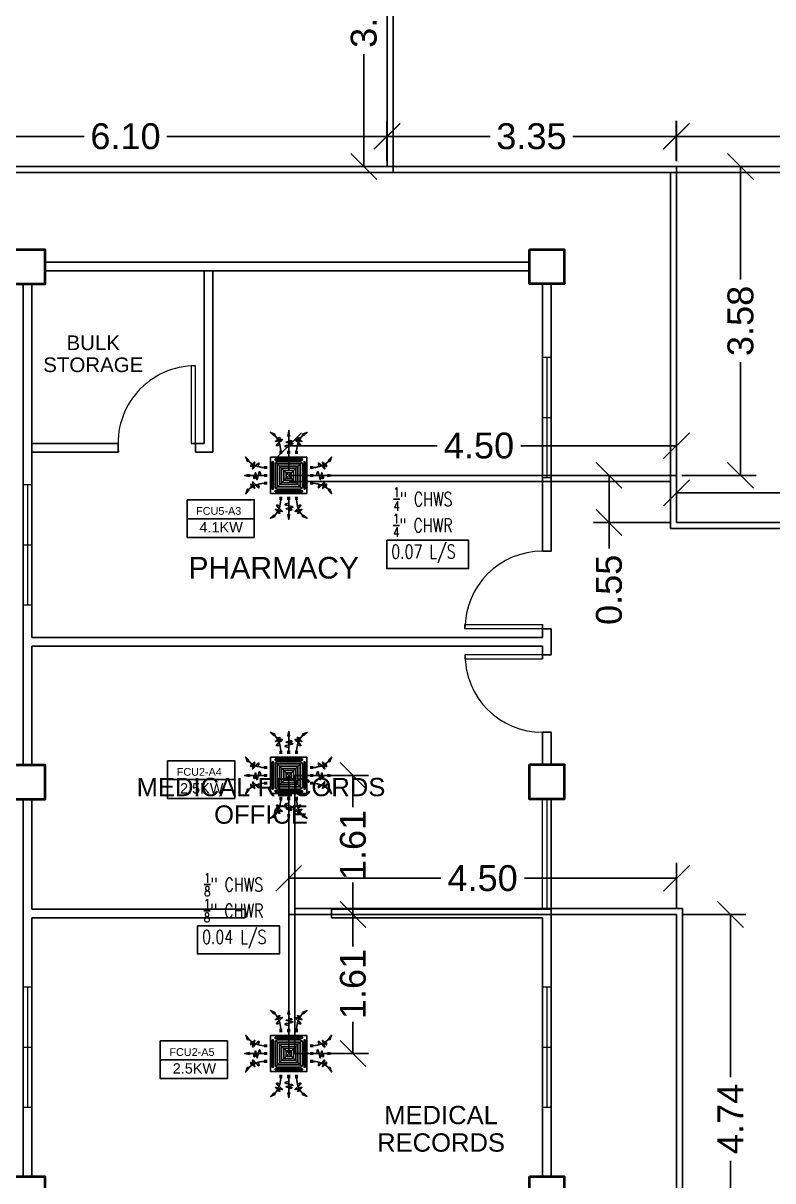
# Model space of a CAD drawing. Header units: millimetres. Extents: x 5 to 598, y 3 to 339.
# Drawn here: x 145.89 to 154.58, y 198.41 to 211.83 of the extents above; entities that cross this region are included whole.
import ezdxf

# ---------------------------------------------------------------- set-up
doc = ezdxf.new("R2010")
doc.units = ezdxf.units.MM
doc.header["$MEASUREMENT"] = 0
for name, color, linetype in [('AIR', 7, 'Continuous'), ('fcu line', 7, 'Continuous'), ('fcu return', 7, 'Continuous'), ('label', 7, 'Continuous'), ('Legends', 7, 'Continuous'), ('pipe dimension', 7, 'Continuous'), ('pipe label', 7, 'Continuous')]:
    doc.layers.add(name, color=color, linetype=linetype)
doc.styles.add('Arch-Dim', font='simplex.shx', dxfattribs={"width": 0.75})
doc.styles.get("Standard").update_dxf_attribs({"font": 'arial.ttf'})
doc.styles.add('SWISSLT175', font='swissl.ttf', dxfattribs={"height": 0.175})
doc.dimstyles.new('Copy of dimension', dxfattribs={"dimtxt": 0.3, "dimasz": 0.3, "dimexe": 0.18, "dimexo": 0.0625, "dimgap": 0.09, "dimtad": 0, "dimzin": 0, "dimdsep": 46, "dimtxsty": 'Standard', "dimblk": 'OBLIQUE', "dimcen": 0.09, "dimclrd": 256, "dimclre": 256, "dimclrt": 256, "dimadec": 0, "dimazin": 0, "dimtfac": 1, "dimtofl": 0, "dimtmove": 0, "dimatfit": 3, "dimldrblk": 'OBLIQUE', "dimfxl": 1, "dimtolj": 1, "dimtzin": 0, "dimarcsym": 0})

# ---------------------------------------------------------------- blocks, each defined once
blk = doc.blocks.new('FCU-13000P (CASSETTE SPLIT)')
at = {"layer": 'AIR', "ltscale": 3}
for p, q in [((0, 0.523), (0, 1)), ((-0.193, 0.558), (-0.193, 0.487)), ((-0.162, 0.558), (-0.162, 0.487)), ((-0.016, 0.558), (-0.016, 0.487)), ((0.016, 0.558), (0.016, 0.487)), ((0.162, 0.558), (0.162, 0.487)), ((0.193, 0.558), (0.193, 0.487)), ((-0.523, 0), (-1, 0)), ((-0.558, 0.193), (-0.487, 0.193)), ((-0.558, 0.162), (-0.487, 0.162)), ((-0.558, 0.016), (-0.487, 0.016)), ((0.558, 0.193), (0.487, 0.193)), ((0.558, 0.162), (0.487, 0.162)), ((0.558, 0.016), (0.487, 0.016)), ((0.523, 0), (1, 0)), ((-0.558, -0.016), (-0.487, -0.016)), ((-0.558, -0.162), (-0.487, -0.162)), ((-0.558, -0.193), (-0.487, -0.193)), ((0.558, -0.016), (0.487, -0.016)), ((0.558, -0.162), (0.487, -0.162)), ((0.558, -0.193), (0.487, -0.193)), ((-0.193, -0.558), (-0.193, -0.487)), ((-0.162, -0.558), (-0.162, -0.487)), ((-0.016, -0.558), (-0.016, -0.487)), ((0, -0.523), (0, -1)), ((0.016, -0.558), (0.016, -0.487)), ((0.162, -0.558), (0.162, -0.487)), ((0.193, -0.558), (0.193, -0.487))]:
    blk.add_line(p, q, dxfattribs=at)
at = {"layer": 'AIR'}
for p, q in [((0.295, -0.295), (-0.295, 0.295)), ((0.295, 0.295), (-0.295, -0.295))]:
    blk.add_line(p, q, dxfattribs=at)
at = {"layer": 'AIR', "ltscale": 3}
for points in [[(-0.335, 0.895), (-0.311, 0.932), (-0.416, 0.973)], [(-0.022, 0.89), (0.022, 0.89), (0, 1)], [(0.335, 0.895), (0.311, 0.932), (0.416, 0.973)], [(-0.895, 0.335), (-0.932, 0.311), (-0.973, 0.416)], [(0.895, 0.335), (0.932, 0.311), (0.973, 0.416)], [(-0.89, 0.022), (-0.89, -0.022), (-1, 0)], [(0.89, 0.022), (0.89, -0.022), (1, 0)], [(-0.895, -0.335), (-0.932, -0.311), (-0.973, -0.416)], [(0.895, -0.335), (0.932, -0.311), (0.973, -0.416)], [(-0.335, -0.895), (-0.311, -0.932), (-0.416, -0.973)], [(-0.022, -0.89), (0.022, -0.89), (0, -1)], [(0.335, -0.895), (0.311, -0.932), (0.416, -0.973)]]:
    blk.add_lwpolyline(points, close=True, dxfattribs=at)
at = {"layer": 'AIR'}
for points in [[(-0.323, 0.914, -0.171809), (-0.178, 0.558), (-0.178, 0.522)], [(0.323, 0.914, 0.171809), (0.178, 0.558), (0.178, 0.522)], [(-0.914, 0.323, 0.171809), (-0.558, 0.178), (-0.522, 0.178)], [(0.914, 0.323, -0.171809), (0.558, 0.178), (0.522, 0.178)], [(-0.914, -0.323, -0.171809), (-0.558, -0.178), (-0.522, -0.178)], [(0.914, -0.323, 0.171809), (0.558, -0.178), (0.522, -0.178)], [(-0.323, -0.914, 0.171809), (-0.178, -0.558), (-0.178, -0.522)], [(0.323, -0.914, -0.171809), (0.178, -0.558), (0.178, -0.522)]]:
    blk.add_lwpolyline(points, format="xyb", dxfattribs=at)
for points in [[(-0.41, -0.41), (0.41, -0.41), (0.41, 0.41), (-0.41, 0.41)], [(-0.373, 0.31), (-0.348, 0.31), (-0.348, -0.31), (-0.373, -0.31)], [(-0.31, 0.372), (0.31, 0.372), (0.31, 0.348), (-0.31, 0.348)], [(0.372, 0.31), (0.348, 0.31), (0.348, -0.31), (0.372, -0.31)], [(-0.26, -0.26), (0.26, -0.26), (0.26, 0.26), (-0.26, 0.26)], [(-0.21, -0.21), (0.21, -0.21), (0.21, 0.21), (-0.21, 0.21)], [(-0.16, -0.16), (0.16, -0.16), (0.16, 0.16), (-0.16, 0.16)], [(-0.11, -0.11), (0.11, -0.11), (0.11, 0.11), (-0.11, 0.11)], [(-0.06, -0.06), (0.06, -0.06), (0.06, 0.06), (-0.06, 0.06)], [(-0.31, -0.373), (0.31, -0.373), (0.31, -0.348), (-0.31, -0.348)]]:
    blk.add_lwpolyline(points, close=True, dxfattribs=at)
blk.add_lwpolyline([(-0.26, -0.31), (0.26, -0.31, 0.414214), (0.31, -0.26), (0.31, 0.26, 0.414214), (0.26, 0.31), (-0.26, 0.31, 0.414214), (-0.31, 0.26), (-0.31, -0.26, 0.414214)], format="xyb", close=True, dxfattribs=at)
at = {"layer": 'AIR', "ltscale": 3}
for points in [[(-0.268, 0.84), (-0.231, 0.852), (-0.134, 0.882), (-0.422, 0.704), (0.005, 0.903), (-0.358, 0.645), (-0.239, 0.678), (-0.199, 0.69)], [(0.268, 0.84), (0.231, 0.852), (0.134, 0.882), (0.422, 0.704), (-0.005, 0.903), (0.358, 0.645), (0.239, 0.678), (0.199, 0.69)], [(-0.84, 0.268), (-0.852, 0.231), (-0.882, 0.134), (-0.704, 0.422), (-0.903, -0.005), (-0.645, 0.358), (-0.678, 0.239), (-0.69, 0.199)], [(0.84, 0.268), (0.852, 0.231), (0.882, 0.134), (0.704, 0.422), (0.903, -0.005), (0.645, 0.358), (0.678, 0.239), (0.69, 0.199)], [(-0.84, -0.268), (-0.852, -0.231), (-0.882, -0.134), (-0.704, -0.422), (-0.903, 0.005), (-0.645, -0.358), (-0.678, -0.239), (-0.69, -0.199)], [(0.84, -0.268), (0.852, -0.231), (0.882, -0.134), (0.704, -0.422), (0.903, 0.005), (0.645, -0.358), (0.678, -0.239), (0.69, -0.199)], [(-0.268, -0.84), (-0.231, -0.852), (-0.134, -0.882), (-0.422, -0.704), (0.005, -0.903), (-0.358, -0.645), (-0.239, -0.678), (-0.199, -0.69)], [(0.268, -0.84), (0.231, -0.852), (0.134, -0.882), (0.422, -0.704), (-0.005, -0.903), (0.358, -0.645), (0.239, -0.678), (0.199, -0.69)]]:
    blk.add_open_spline(points, degree=3, knots=[0.0032834, 0.0032834, 0.0032834, 0.0032834, 0.0712567, 0.1924075, 0.3347111, 0.5062145, 0.5813292, 0.5813292, 0.5813292, 0.5813292], dxfattribs=at)
for points in [[(0, 0.8), (0.077, 0.776), (-0.058, 0.755), (0.098, 0.718), (-0.087, 0.663), (0, 0.631)], [(-0.8, 0), (-0.776, -0.077), (-0.755, 0.058), (-0.718, -0.098), (-0.663, 0.087), (-0.631, 0)], [(0.8, 0), (0.776, -0.077), (0.755, 0.058), (0.718, -0.098), (0.663, 0.087), (0.631, 0)], [(0, -0.8), (0.077, -0.776), (-0.058, -0.755), (0.098, -0.718), (-0.087, -0.663), (0, -0.631)]]:
    blk.add_spline(points, degree=3, dxfattribs=at)
for points in [[(-0.416, 0.973), (-0.335, 0.895), (-0.311, 0.932)], [(0, 1), (-0.022, 0.89), (0.022, 0.89)], [(0.416, 0.973), (0.335, 0.895), (0.311, 0.932)], [(-0.973, 0.416), (-0.895, 0.335), (-0.932, 0.311)], [(0.973, 0.416), (0.895, 0.335), (0.932, 0.311)], [(-1, 0), (-0.89, 0.022), (-0.89, -0.022)], [(1, 0), (0.89, 0.022), (0.89, -0.022)], [(-0.973, -0.416), (-0.895, -0.335), (-0.932, -0.311)], [(0.973, -0.416), (0.895, -0.335), (0.932, -0.311)], [(-0.416, -0.973), (-0.335, -0.895), (-0.311, -0.932)], [(0, -1), (-0.022, -0.89), (0.022, -0.89)], [(0.416, -0.973), (0.335, -0.895), (0.311, -0.932)]]:
    blk.add_solid(points, dxfattribs=at)
blk = doc.blocks.new('_Oblique')
at = {"color": 0, "linetype": 'ByBlock', "lineweight": -2}
blk.add_line((-0.5, -0.5), (0.5, 0.5), dxfattribs=at)
blk = doc.blocks.new('*D12')
at = {"layer": 'Defpoints', "color": 0, "linetype": 'Continuous', "transparency": 16777216}
for p in [(153.462, 210.52), (150.105, 210.174), (153.462, 210.174)]:
    blk.add_point(p, dxfattribs=at)
at = {"layer": 'pipe dimension', "lineweight": -2, "transparency": 16777216}
for p, q in [((150.105, 210.236), (150.105, 210.7)), ((153.462, 210.236), (153.462, 210.7)), ((150.105, 210.52), (151.303, 210.52)), ((153.462, 210.52), (152.264, 210.52))]:
    blk.add_line(p, q, dxfattribs=at)
at = {"layer": 'pipe dimension', "linetype": 'Continuous', "lineweight": -2, "transparency": 16777216, "xscale": 0.3, "yscale": 0.3, "zscale": 0.3, "rotation": 180}
blk.add_blockref('_Oblique', (150.105, 210.52), dxfattribs=at)
at = {"layer": 'pipe dimension', "linetype": 'Continuous', "lineweight": -2, "transparency": 16777216, "xscale": 0.3, "yscale": 0.3, "zscale": 0.3}
blk.add_blockref('_Oblique', (153.462, 210.52), dxfattribs=at)
at = {"layer": 'pipe dimension', "linetype": 'Continuous', "lineweight": 25, "transparency": 16777216, "insert": (151.784, 210.52), "char_height": 0.3, "attachment_point": 5}
blk.add_mtext('\\A1;3.35', dxfattribs=at)
blk = doc.blocks.new('*D27')
at = {"layer": 'Defpoints', "color": 0, "transparency": 16777216}
for p in [(153.467, 210.52), (153.467, 210.171), (162.015, 210.171)]:
    blk.add_point(p, dxfattribs=at)
at = {"layer": 'Legends', "lineweight": -2, "transparency": 16777216}
for p, q in [((153.467, 210.234), (153.467, 210.7)), ((162.015, 210.234), (162.015, 210.7)), ((153.467, 210.52), (157.26, 210.52)), ((162.015, 210.52), (158.222, 210.52))]:
    blk.add_line(p, q, dxfattribs=at)
at = {"layer": 'Legends', "lineweight": -2, "transparency": 16777216, "xscale": 0.3, "yscale": 0.3, "zscale": 0.3, "rotation": 180}
blk.add_blockref('_Oblique', (153.467, 210.52), dxfattribs=at)
at = {"layer": 'Legends', "lineweight": -2, "transparency": 16777216, "xscale": 0.3, "yscale": 0.3, "zscale": 0.3}
blk.add_blockref('_Oblique', (162.015, 210.52), dxfattribs=at)
at = {"layer": 'Legends', "transparency": 16777216, "insert": (157.741, 210.52), "char_height": 0.3, "attachment_point": 5}
blk.add_mtext('\\A1;8.55', dxfattribs=at)
blk = doc.blocks.new('*D28')
at = {"layer": 'Defpoints', "color": 0, "transparency": 16777216}
for p in [(150.11, 210.52), (144.037, 210.171), (150.11, 210.171)]:
    blk.add_point(p, dxfattribs=at)
at = {"layer": 'Legends', "lineweight": -2, "transparency": 16777216}
for p, q in [((144.037, 210.234), (144.037, 210.7)), ((150.11, 210.234), (150.11, 210.7)), ((144.037, 210.52), (146.594, 210.52)), ((150.11, 210.52), (147.554, 210.52))]:
    blk.add_line(p, q, dxfattribs=at)
at = {"layer": 'Legends', "lineweight": -2, "transparency": 16777216, "xscale": 0.3, "yscale": 0.3, "zscale": 0.3, "rotation": 180}
blk.add_blockref('_Oblique', (144.037, 210.52), dxfattribs=at)
at = {"layer": 'Legends', "lineweight": -2, "transparency": 16777216, "xscale": 0.3, "yscale": 0.3, "zscale": 0.3}
blk.add_blockref('_Oblique', (150.11, 210.52), dxfattribs=at)
at = {"layer": 'Legends', "transparency": 16777216, "insert": (147.074, 210.52), "char_height": 0.3, "attachment_point": 5}
blk.add_mtext('\\A1;6.10', dxfattribs=at)
blk = doc.blocks.new('*D199')
at = {"layer": 'Defpoints', "color": 0, "transparency": 16777216}
for p in [(153.467, 201.497), (154.092, 201.497), (153.467, 196.757)]:
    blk.add_point(p, dxfattribs=at)
at = {"layer": 'Legends', "lineweight": -2, "transparency": 16777216}
for p, q in [((153.529, 201.497), (154.272, 201.497)), ((154.092, 201.497), (154.092, 199.612)), ((154.092, 196.757), (154.092, 198.642)), ((153.529, 196.757), (154.272, 196.757))]:
    blk.add_line(p, q, dxfattribs=at)
at = {"layer": 'Legends', "lineweight": -2, "transparency": 16777216, "xscale": 0.3, "yscale": 0.3, "zscale": 0.3}
for p, rotation in [((154.092, 201.497), 90), ((154.092, 196.757), 270)]:
    blk.add_blockref('_Oblique', p, dxfattribs=dict(at, rotation=rotation))
at = {"layer": 'Legends', "transparency": 16777216, "insert": (154.092, 199.127), "char_height": 0.3, "attachment_point": 5, "rotation": 90}
blk.add_mtext('\\A1;4.74', dxfattribs=at)
blk = doc.blocks.new('*D200')
at = {"layer": 'Defpoints', "color": 0, "transparency": 16777216}
for p in [(148.967, 201.917), (148.967, 201.497), (153.467, 201.497)]:
    blk.add_point(p, dxfattribs=at)
at = {"layer": 'Legends', "lineweight": -2, "transparency": 16777216}
for p, q in [((148.967, 201.56), (148.967, 202.097)), ((153.467, 201.56), (153.467, 202.097)), ((148.967, 201.917), (150.731, 201.917)), ((153.467, 201.917), (151.702, 201.917))]:
    blk.add_line(p, q, dxfattribs=at)
at = {"layer": 'Legends', "lineweight": -2, "transparency": 16777216, "xscale": 0.3, "yscale": 0.3, "zscale": 0.3, "rotation": 180}
blk.add_blockref('_Oblique', (148.967, 201.917), dxfattribs=at)
at = {"layer": 'Legends', "lineweight": -2, "transparency": 16777216, "xscale": 0.3, "yscale": 0.3, "zscale": 0.3}
blk.add_blockref('_Oblique', (153.467, 201.917), dxfattribs=at)
at = {"layer": 'Legends', "transparency": 16777216, "insert": (151.217, 201.917), "char_height": 0.3, "attachment_point": 5}
blk.add_mtext('\\A1;4.50', dxfattribs=at)
blk = doc.blocks.new('*D201')
at = {"layer": 'Defpoints', "color": 0, "transparency": 16777216}
for p in [(148.967, 201.497), (148.967, 199.885), (149.713, 199.885)]:
    blk.add_point(p, dxfattribs=at)
at = {"layer": 'Legends', "lineweight": -2, "transparency": 16777216}
for p, q in [((149.029, 201.497), (149.893, 201.497)), ((149.713, 201.497), (149.713, 201.127)), ((149.713, 199.885), (149.713, 200.254)), ((149.029, 199.885), (149.893, 199.885))]:
    blk.add_line(p, q, dxfattribs=at)
at = {"layer": 'Legends', "lineweight": -2, "transparency": 16777216, "xscale": 0.3, "yscale": 0.3, "zscale": 0.3}
for p, rotation in [((149.713, 201.497), 90), ((149.713, 199.885), 270)]:
    blk.add_blockref('_Oblique', p, dxfattribs=dict(at, rotation=rotation))
at = {"layer": 'Legends', "transparency": 16777216, "insert": (149.713, 200.691), "char_height": 0.3, "attachment_point": 5, "rotation": 90}
blk.add_mtext('\\A1;1.61', dxfattribs=at)
blk = doc.blocks.new('*D202')
at = {"layer": 'Defpoints', "color": 0, "transparency": 16777216}
for p in [(148.967, 203.11), (149.713, 203.11), (148.967, 201.497)]:
    blk.add_point(p, dxfattribs=at)
at = {"layer": 'Legends', "lineweight": -2, "transparency": 16777216}
for p, q in [((149.029, 203.11), (149.893, 203.11)), ((149.713, 203.11), (149.713, 202.74)), ((149.713, 201.497), (149.713, 201.867)), ((149.029, 201.497), (149.893, 201.497))]:
    blk.add_line(p, q, dxfattribs=at)
at = {"layer": 'Legends', "lineweight": -2, "transparency": 16777216, "xscale": 0.3, "yscale": 0.3, "zscale": 0.3}
for p, rotation in [((149.713, 203.11), 90), ((149.713, 201.497), 270)]:
    blk.add_blockref('_Oblique', p, dxfattribs=dict(at, rotation=rotation))
at = {"layer": 'Legends', "transparency": 16777216, "insert": (149.713, 202.303), "char_height": 0.3, "attachment_point": 5, "rotation": 90}
blk.add_mtext('\\A1;1.61', dxfattribs=at)
blk = doc.blocks.new('*D249')
at = {"layer": 'Defpoints', "color": 0, "transparency": 16777216}
for p in [(153.467, 210.171), (153.467, 206.589), (154.21, 206.589)]:
    blk.add_point(p, dxfattribs=at)
at = {"layer": 'Legends', "lineweight": -2, "transparency": 16777216}
for p, q in [((153.529, 210.171), (154.39, 210.171)), ((154.21, 210.171), (154.21, 208.86)), ((154.21, 206.589), (154.21, 207.9)), ((153.529, 206.589), (154.39, 206.589))]:
    blk.add_line(p, q, dxfattribs=at)
at = {"layer": 'Legends', "lineweight": -2, "transparency": 16777216, "xscale": 0.3, "yscale": 0.3, "zscale": 0.3}
for p, rotation in [((154.21, 210.171), 90), ((154.21, 206.589), 270)]:
    blk.add_blockref('_Oblique', p, dxfattribs=dict(at, rotation=rotation))
at = {"layer": 'Legends', "transparency": 16777216, "insert": (154.21, 208.38), "char_height": 0.3, "attachment_point": 5, "rotation": 90}
blk.add_mtext('\\A1;3.58', dxfattribs=at)
blk = doc.blocks.new('*D250')
at = {"layer": 'Defpoints', "color": 0, "transparency": 16777216}
for p in [(148.967, 206.933), (148.967, 206.589), (153.467, 206.589)]:
    blk.add_point(p, dxfattribs=at)
at = {"layer": 'Legends', "lineweight": -2, "transparency": 16777216}
for p, q in [((148.967, 206.652), (148.967, 207.113)), ((153.467, 206.652), (153.467, 207.113)), ((148.967, 206.933), (150.69, 206.933)), ((153.467, 206.933), (151.66, 206.933))]:
    blk.add_line(p, q, dxfattribs=at)
at = {"layer": 'Legends', "lineweight": -2, "transparency": 16777216, "xscale": 0.3, "yscale": 0.3, "zscale": 0.3, "rotation": 180}
blk.add_blockref('_Oblique', (148.967, 206.933), dxfattribs=at)
at = {"layer": 'Legends', "lineweight": -2, "transparency": 16777216, "xscale": 0.3, "yscale": 0.3, "zscale": 0.3}
blk.add_blockref('_Oblique', (153.467, 206.933), dxfattribs=at)
at = {"layer": 'Legends', "transparency": 16777216, "insert": (151.175, 206.933), "char_height": 0.3, "attachment_point": 5}
blk.add_mtext('\\A1;4.50', dxfattribs=at)
blk = doc.blocks.new('*D251')
at = {"layer": 'Defpoints', "color": 0, "transparency": 16777216}
for p in [(153.467, 206.589), (152.684, 206.042), (153.467, 206.042)]:
    blk.add_point(p, dxfattribs=at)
at = {"layer": 'Legends', "lineweight": -2, "transparency": 16777216}
for p, q in [((153.404, 206.589), (152.504, 206.589)), ((152.684, 206.589), (152.684, 206.042)), ((153.404, 206.042), (152.504, 206.042)), ((152.684, 206.042), (152.684, 205.742))]:
    blk.add_line(p, q, dxfattribs=at)
at = {"layer": 'Legends', "lineweight": -2, "transparency": 16777216, "xscale": 0.3, "yscale": 0.3, "zscale": 0.3}
for p, rotation in [((152.684, 206.589), 90), ((152.684, 206.042), 270)]:
    blk.add_blockref('_Oblique', p, dxfattribs=dict(at, rotation=rotation))
at = {"layer": 'Legends', "transparency": 16777216, "insert": (152.684, 205.262), "char_height": 0.3, "attachment_point": 5, "rotation": 90}
blk.add_mtext('\\A1;0.55', dxfattribs=at)
blk = doc.blocks.new('*D252')
at = {"layer": 'Defpoints', "color": 0, "transparency": 16777216}
for p in [(157.255, 206.387), (153.467, 206.042), (157.255, 206.042)]:
    blk.add_point(p, dxfattribs=at)
at = {"layer": 'Legends', "lineweight": -2, "transparency": 16777216}
for p, q in [((153.467, 206.105), (153.467, 206.567)), ((157.255, 206.105), (157.255, 206.567)), ((153.467, 206.387), (154.879, 206.387)), ((157.255, 206.387), (155.839, 206.387))]:
    blk.add_line(p, q, dxfattribs=at)
at = {"layer": 'Legends', "lineweight": -2, "transparency": 16777216, "xscale": 0.3, "yscale": 0.3, "zscale": 0.3, "rotation": 180}
blk.add_blockref('_Oblique', (153.467, 206.387), dxfattribs=at)
at = {"layer": 'Legends', "lineweight": -2, "transparency": 16777216, "xscale": 0.3, "yscale": 0.3, "zscale": 0.3}
blk.add_blockref('_Oblique', (157.255, 206.387), dxfattribs=at)
at = {"layer": 'Legends', "transparency": 16777216, "insert": (155.359, 206.387), "char_height": 0.3, "attachment_point": 5}
blk.add_mtext('\\A1;3.79', dxfattribs=at)
blk = doc.blocks.new('*D267')
at = {"layer": 'Defpoints', "color": 0, "transparency": 16777216}
for p in [(149.839, 213.736), (150.11, 213.736), (150.11, 210.171)]:
    blk.add_point(p, dxfattribs=at)
at = {"layer": 'Legends', "lineweight": -2, "transparency": 16777216}
for p, q in [((150.047, 213.736), (149.659, 213.736)), ((149.839, 213.736), (149.839, 212.433)), ((149.839, 210.171), (149.839, 211.474)), ((150.047, 210.171), (149.659, 210.171))]:
    blk.add_line(p, q, dxfattribs=at)
at = {"layer": 'Legends', "lineweight": -2, "transparency": 16777216, "xscale": 0.3, "yscale": 0.3, "zscale": 0.3}
for p, rotation in [((149.839, 213.736), 90), ((149.839, 210.171), 270)]:
    blk.add_blockref('_Oblique', p, dxfattribs=dict(at, rotation=rotation))
at = {"layer": 'Legends', "transparency": 16777216, "insert": (149.839, 211.954), "char_height": 0.3, "attachment_point": 5, "rotation": 90}
blk.add_mtext('\\A1;3.56', dxfattribs=at)

msp = doc.modelspace()

# ---------------------------------------------------------------- linework, layer by layer
at = {"color": 8, "lineweight": 25}
for p, q in [((151.762, 209.06), (146.137, 209.06)), ((151.762, 208.96), (146.137, 208.96)), ((147.987, 206.96), (147.987, 208.96)), ((148.087, 206.86), (148.087, 208.96)), ((145.887, 208.807), (145.887, 203.232)), ((145.987, 208.807), (145.987, 204.71)), ((151.912, 205.71), (151.912, 208.81)), ((152.012, 205.71), (152.012, 208.81)), ((145.987, 206.96), (146.987, 206.96)), ((146.987, 206.86), (146.987, 206.96)), ((147.837, 206.96), (147.987, 206.96)), ((147.987, 206.96), (147.887, 206.96)), ((147.887, 206.96), (147.887, 206.86)), ((145.987, 206.86), (146.993, 206.86)), ((145.987, 206.86), (145.987, 204.71)), ((147.887, 206.86), (148.087, 206.86)), ((151.912, 205.71), (152.012, 205.71)), ((151.912, 204.71), (151.912, 204.86)), ((151.912, 204.81), (152.012, 204.81)), ((152.012, 204.51), (152.012, 204.81)), ((145.987, 204.71), (151.912, 204.71)), ((145.987, 204.61), (145.987, 203.232)), ((145.987, 204.61), (151.912, 204.61)), ((151.912, 204.46), (151.912, 204.61)), ((152.012, 204.51), (151.912, 204.51)), ((151.912, 203.235), (151.912, 203.61)), ((152.012, 203.61), (151.912, 203.61)), ((152.012, 203.235), (152.012, 203.61)), ((145.887, 202.832), (145.887, 198.457)), ((145.987, 202.832), (145.987, 201.56)), ((152.012, 198.46), (152.012, 202.835)), ((148.462, 201.56), (145.987, 201.56)), ((148.462, 201.46), (148.462, 201.56)), ((151.912, 201.56), (149.462, 201.56)), ((149.462, 201.56), (149.462, 201.46)), ((151.912, 201.56), (149.462, 201.56)), ((145.987, 201.46), (145.987, 198.457)), ((148.462, 201.46), (145.987, 201.46)), ((151.912, 201.46), (149.462, 201.46)), ((151.912, 198.46), (151.912, 201.46))]:
    msp.add_line(p, q, dxfattribs=at)
at = {"color": 8, "lineweight": 9}
for p, q in [((151.912, 207.26), (151.912, 207.96)), ((151.912, 207.96), (152.012, 207.96)), ((151.962, 207.96), (151.962, 206.56)), ((152.012, 207.96), (152.012, 206.56)), ((151.912, 207.26), (152.012, 207.26)), ((145.887, 206.485), (145.987, 206.485)), ((145.937, 206.485), (145.937, 205.085)), ((152.012, 206.56), (151.912, 206.56)), ((145.887, 205.785), (145.987, 205.785)), ((145.987, 205.085), (145.887, 205.085)), ((151.912, 201.56), (151.912, 202.835)), ((151.962, 202.835), (151.962, 201.56)), ((151.912, 201.56), (152.012, 201.56)), ((145.887, 200.659), (145.987, 200.659)), ((145.937, 200.659), (145.937, 199.259)), ((151.912, 200.659), (152.012, 200.659)), ((151.962, 200.659), (151.962, 199.259)), ((145.887, 199.959), (145.987, 199.959)), ((151.912, 199.959), (152.012, 199.959)), ((145.987, 199.259), (145.887, 199.259)), ((152.012, 199.259), (151.912, 199.259))]:
    msp.add_line(p, q, dxfattribs=at)
at = {"color": 8, "lineweight": 13}
for p, q in [((147.887, 207.86), (147.837, 207.86)), ((147.837, 207.86), (147.837, 206.96)), ((147.887, 206.96), (147.887, 207.86)), ((151.012, 204.81), (151.012, 204.86)), ((151.012, 204.86), (151.912, 204.86)), ((151.912, 204.81), (151.012, 204.81)), ((151.012, 204.51), (151.012, 204.46)), ((151.912, 204.51), (151.012, 204.51)), ((151.012, 204.46), (151.912, 204.46))]:
    msp.add_line(p, q, dxfattribs=at)
at = {"color": 8, "lineweight": -2}
msp.add_line((146.993, 206.86), (146.987, 206.86), dxfattribs=at)
at = {"color": 8, "lineweight": 35}
for points in [[(145.737, 209.207), (146.137, 209.207), (146.137, 208.807), (145.737, 208.807)], [(151.762, 209.21), (152.162, 209.21), (152.162, 208.81), (151.762, 208.81)], [(145.737, 203.232), (146.137, 203.232), (146.137, 202.832), (145.737, 202.832)], [(151.762, 203.235), (152.162, 203.235), (152.162, 202.835), (151.762, 202.835)], [(145.737, 198.457), (146.137, 198.457), (146.137, 198.057), (145.737, 198.057)], [(151.762, 198.46), (152.162, 198.46), (152.162, 198.06), (151.762, 198.06)]]:
    msp.add_lwpolyline(points, close=True, dxfattribs=at)
at = {"color": 8, "lineweight": 9}
for points in [[(151.912, 207.96), (152.012, 207.96), (152.012, 206.56), (151.912, 206.56)], [(145.887, 206.485), (145.987, 206.485), (145.987, 205.085), (145.887, 205.085)], [(145.887, 206.485), (145.987, 206.485), (145.987, 205.085), (145.887, 205.085)], [(151.912, 202.835), (152.012, 202.835), (152.012, 201.56), (151.912, 201.56)], [(145.887, 200.659), (145.987, 200.659), (145.987, 199.259), (145.887, 199.259)], [(151.912, 200.659), (152.012, 200.659), (152.012, 199.259), (151.912, 199.259)]]:
    msp.add_lwpolyline(points, close=True, dxfattribs=at)
at = {"color": 8, "lineweight": 13}
for centre, start, end in [((147.887, 206.96), 90, 186.3794), ((151.912, 204.81), 90, 180), ((151.912, 204.51), 180, 270)]:
    msp.add_arc(centre, 0.9, start, end, dxfattribs=at)
at = {"layer": 'fcu line', "linetype": 'Continuous'}
for p, q in [((150.11, 213.736), (150.11, 210.171)), ((175.418, 210.171), (140.587, 210.171)), ((153.467, 210.171), (153.467, 206.042)), ((148.967, 206.589), (153.467, 206.589)), ((157.255, 206.042), (153.467, 206.042)), ((148.967, 203.11), (148.967, 199.885)), ((148.967, 201.497), (153.467, 201.497)), ((153.467, 201.497), (153.467, 190.745))]:
    msp.add_line(p, q, dxfattribs=at)
at = {"layer": 'fcu return', "linetype": 'Continuous'}
for p, q in [((150.18, 213.736), (150.18, 210.101)), ((175.488, 210.101), (140.587, 210.101)), ((153.397, 210.101), (153.397, 205.972)), ((148.967, 206.519), (153.397, 206.519)), ((157.185, 205.972), (153.397, 205.972)), ((149.037, 203.11), (149.037, 199.885)), ((149.037, 201.567), (153.537, 201.567)), ((153.537, 201.567), (153.537, 190.745))]:
    msp.add_line(p, q, dxfattribs=at)
at = {"layer": 'Legends', "linetype": 'Continuous', "lineweight": 25}
for p, q in [((147.788, 206.087), (148.567, 206.087)), ((147.563, 203.061), (148.342, 203.061)), ((147.478, 199.812), (148.257, 199.812))]:
    msp.add_line(p, q, dxfattribs=at)
at = {"layer": 'Legends'}
for points in [[(147.788, 206.306), (148.567, 206.306), (148.567, 205.869), (147.788, 205.869)], [(147.563, 203.28), (148.342, 203.28), (148.342, 202.843), (147.563, 202.843)], [(147.478, 200.031), (148.257, 200.031), (148.257, 199.594), (147.478, 199.594)]]:
    msp.add_lwpolyline(points, close=True, dxfattribs=at)
at = {"layer": 'pipe label', "color": 2, "linetype": 'Continuous', "lineweight": 25}
for points in [[(150.104, 205.836), (151.055, 205.836), (151.055, 205.508), (150.104, 205.508)], [(147.908, 201.367), (148.86, 201.367), (148.86, 201.04), (147.908, 201.04)]]:
    msp.add_lwpolyline(points, close=True, dxfattribs=at)

# ---------------------------------------------------------------- block references
at = {"layer": 'AIR', "xscale": 0.5113536813550488, "yscale": 0.5113536813550488, "zscale": 0.5113536813550488}
for p in [(148.967, 206.589), (148.967, 203.11), (148.967, 199.885)]:
    msp.add_blockref('FCU-13000P (CASSETTE SPLIT)', p, dxfattribs=at)

# ---------------------------------------------------------------- texts
at = {"layer": 'label', "color": 8, "lineweight": -2, "ltscale": 0.4, "attachment_point": 5, "line_spacing_factor": 0.9, "style": 'SWISSLT175'}
for s, insert, char_height in [('BULK\\PSTORAGE', (146.7, 207.998), 0.17), ('PHARMACY', (148.794, 205.516), 0.25), ('MEDICAL RECORDS\\POFFICE', (148.646, 202.814), 0.2125)]:
    msp.add_mtext(s, dxfattribs=dict(at, insert=insert, char_height=char_height))
at = {"layer": 'label', "color": 8, "lineweight": -2, "ltscale": 0.4, "insert": (150.735, 199.011), "char_height": 0.2125, "width": 2.65344, "attachment_point": 5, "line_spacing_factor": 0.9, "style": 'SWISSLT175'}
msp.add_mtext('MEDICAL ^JRECORDS', dxfattribs=at)
at = {"layer": 'Legends', "linetype": 'Continuous', "lineweight": 25, "attachment_point": 1}
for s, width, insert, char_height in [('FCU5-A3', 0.44811, (147.893, 206.222), 0.09), ('4.1KW', 0.23674, (147.932, 206.047), 0.12), ('FCU2-A4', 0.44811, (147.668, 203.196), 0.09), ('2.5KW', 0.23674, (147.707, 203.02), 0.12), ('FCU2-A5', 0.44811, (147.583, 199.947), 0.09), ('2.5KW', 0.23674, (147.622, 199.772), 0.12)]:
    msp.add_mtext_dynamic_manual_height_columns(s, width=width, gutter_width=1.011, heights=[0], dxfattribs=dict(at, insert=insert, char_height=char_height))
at = {"layer": 'pipe label', "color": 3, "linetype": 'Continuous', "lineweight": 25, "char_height": 0.16, "attachment_point": 1, "style": 'Arch-Dim'}
for s, insert in [('\\A1;{\\H0.7x;\\S1/4;}" CHWS', (150.183, 206.447)), ('\\A1;{\\H0.7x;\\S1/8;}" CHWS', (147.987, 201.978))]:
    msp.add_mtext_dynamic_manual_height_columns(s, width=0.88035, gutter_width=1.011, heights=[0], dxfattribs=dict(at, insert=insert))
at = {"layer": 'pipe label', "color": 240, "linetype": 'Continuous', "lineweight": 25, "char_height": 0.16, "attachment_point": 1, "style": 'Arch-Dim'}
for s, insert in [('\\A1;{\\H0.7x;\\S1/4;}" CHWR', (150.179, 206.144)), ('\\A1;{\\H0.7x;\\S1/8;}" CHWR', (147.984, 201.675))]:
    msp.add_mtext_dynamic_manual_height_columns(s, width=0.88035, gutter_width=1.011, heights=[0], dxfattribs=dict(at, insert=insert))
at = {"layer": 'pipe label', "color": 2, "linetype": 'Continuous', "lineweight": 25, "char_height": 0.16, "attachment_point": 1, "style": 'Arch-Dim'}
for s, insert in [('0.07 L/S', (150.158, 205.785)), ('0.04 L/S', (147.963, 201.317))]:
    msp.add_mtext_dynamic_manual_height_columns(s, width=0.89967, gutter_width=1.011, heights=[0], dxfattribs=dict(at, insert=insert))

# ---------------------------------------------------------------- dimensions: what is measured, and where the dimension line sits
at = {"layer": 'Legends'}
for base, p1, p2, picture, middle in [((149.839, 213.7361), (150.1098, 210.1715), (150.1098, 213.7361), '*D267', (149.839, 211.9538)), ((154.21, 206.589), (153.467, 210.171), (153.467, 206.589), '*D249', (154.21, 208.38)), ((152.684, 206.042), (153.467, 206.589), (153.467, 206.042), '*D251', (152.684, 205.262)), ((149.713, 203.11), (148.967, 201.497), (148.967, 203.11), '*D202', (149.713, 202.303)), ((149.713, 199.885), (148.967, 201.497), (148.967, 199.885), '*D201', (149.713, 200.691)), ((154.092, 201.497), (153.467, 196.757), (153.467, 201.497), '*D199', (154.092, 199.127))]:
    dim = msp.add_linear_dim(base=base, p1=p1, p2=p2, angle=90, dimstyle='Copy of dimension', dxfattribs=at)
    dim.commit()
    dim.dimension.update_dxf_attribs({"geometry": picture, "text_midpoint": middle})
dim = msp.add_linear_dim(base=(150.11, 210.52), p1=(144.037, 210.171), p2=(150.11, 210.171), text='6.10', dimstyle='Copy of dimension', dxfattribs=at)
dim.commit()
dim.dimension.update_dxf_attribs({"geometry": '*D28', "text_midpoint": (147.074, 210.52)})
for base, p1, p2, picture, middle in [((153.467, 210.52), (162.015, 210.171), (153.467, 210.171), '*D27', (157.741, 210.52)), ((148.967, 201.917), (153.467, 201.497), (148.967, 201.497), '*D200', (151.217, 201.917))]:
    dim = msp.add_linear_dim(base=base, p1=p1, p2=p2, dimstyle='Copy of dimension', dxfattribs=at)
    dim.commit()
    dim.dimension.update_dxf_attribs({"geometry": picture, "text_midpoint": middle})
for base, p1, p2, picture, middle in [((148.967, 206.933), (153.467, 206.589), (148.967, 206.589), '*D250', (151.175, 206.933)), ((157.255, 206.387), (153.467, 206.042), (157.255, 206.042), '*D252', (155.359, 206.387))]:
    dim = msp.add_linear_dim(base=base, p1=p1, p2=p2, dimstyle='Copy of dimension', dxfattribs=at)
    dim.commit()
    dim.dimension.update_dxf_attribs({"geometry": picture, "text_midpoint": middle, "dimtype": 160})
at = {"layer": 'pipe dimension', "linetype": 'Continuous', "lineweight": 25}
dim = msp.add_linear_dim(base=(153.462, 210.52), p1=(150.105, 210.174), p2=(153.462, 210.174), text='3.35', dimstyle='Copy of dimension', dxfattribs=at)
dim.commit()
dim.dimension.update_dxf_attribs({"geometry": '*D12', "text_midpoint": (151.784, 210.52)})

doc.saveas('drawing.dxf')
